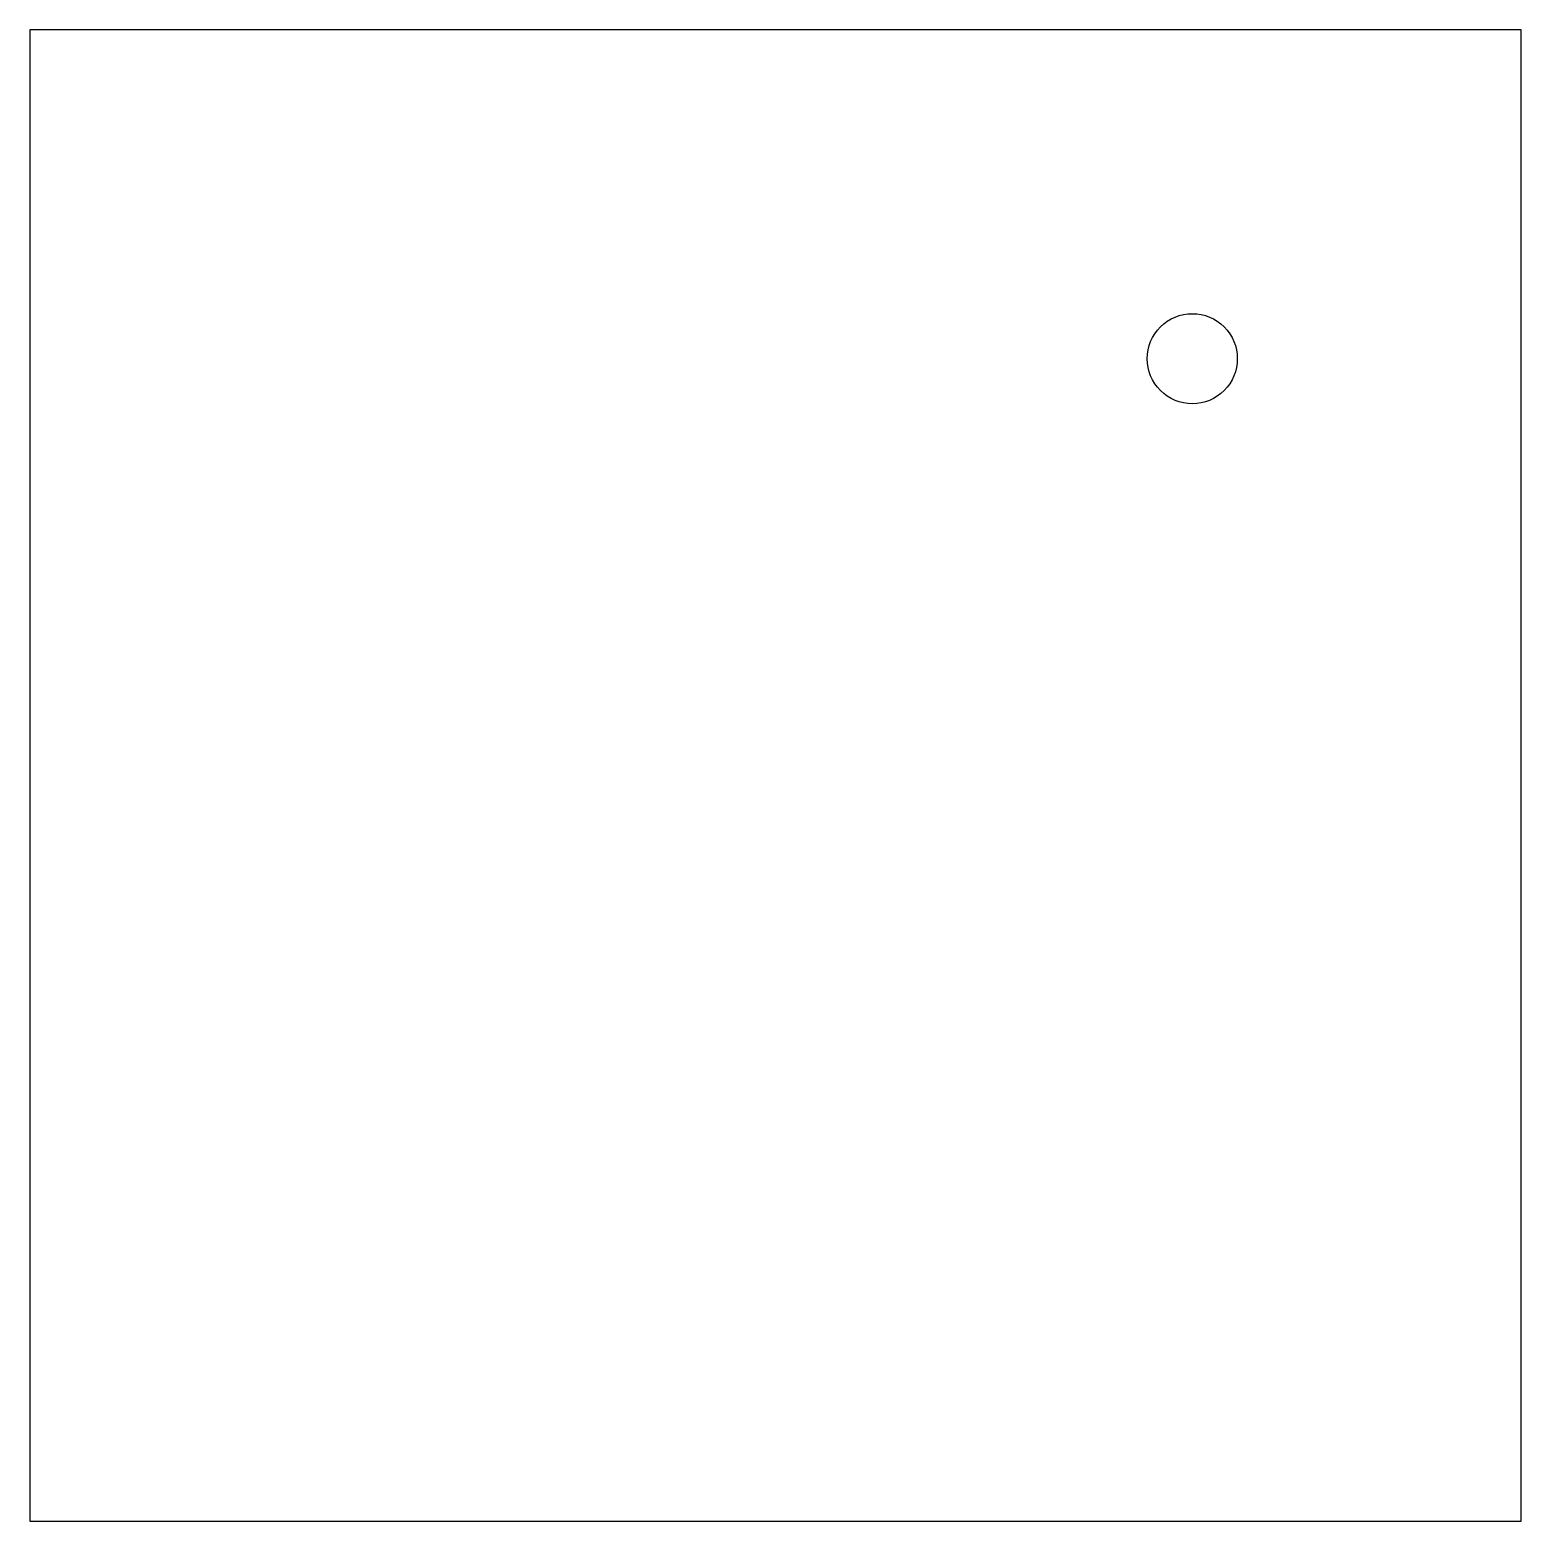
# Model space of a CAD drawing. Header units: metres. Extents: x -66 to 66, y -66 to 66.
import ezdxf

# ---------------------------------------------------------------- set-up
doc = ezdxf.new("R2010")
doc.units = ezdxf.units.M

msp = doc.modelspace()

# ---------------------------------------------------------------- linework, layer by layer
for p, q in [((66.2, 66.2), (-66.2, 66.2)), ((-66.2, 66.2), (-66.2, -66.2)), ((66.2, -66.2), (66.2, 66.2)), ((33.9079, 39.5376), (34.1716, 39.8284)), ((34.1716, 39.8284), (34.4624, 40.092)), ((34.4624, 40.092), (34.7777, 40.3259)), ((34.7777, 40.3259), (35.1144, 40.5277)), ((35.1144, 40.5277), (35.4693, 40.6955)), ((35.4693, 40.6955), (35.8389, 40.8278)), ((35.8389, 40.8278), (36.2196, 40.9231)), ((36.2196, 40.9231), (36.6079, 40.9807)), ((36.6079, 40.9807), (37, 41)), ((37, 41), (37.3921, 40.9807)), ((37.3921, 40.9807), (37.7803, 40.9231)), ((37.7803, 40.9231), (38.1611, 40.8278)), ((38.1611, 40.8278), (38.5307, 40.6955)), ((38.5307, 40.6955), (38.8856, 40.5277)), ((38.8856, 40.5277), (39.2223, 40.3259)), ((39.2223, 40.3259), (39.5376, 40.092)), ((39.5376, 40.092), (39.8284, 39.8284)), ((39.8284, 39.8284), (40.092, 39.5376)), ((33.1722, 38.1611), (33.3045, 38.5307)), ((33.3045, 38.5307), (33.4723, 38.8856)), ((33.4723, 38.8856), (33.6741, 39.2223)), ((33.6741, 39.2223), (33.9079, 39.5376)), ((40.092, 39.5376), (40.3259, 39.2223)), ((40.3259, 39.2223), (40.5277, 38.8856)), ((40.5277, 38.8856), (40.6955, 38.5307)), ((40.6955, 38.5307), (40.8278, 38.1611)), ((33, 37), (33.0193, 37.3921)), ((33.0193, 37.3921), (33.0769, 37.7803)), ((33.0769, 37.7803), (33.1722, 38.1611)), ((40.8278, 38.1611), (40.9231, 37.7803)), ((40.9231, 37.7803), (40.9807, 37.3921)), ((40.9807, 37.3921), (41, 37)), ((33.0193, 36.6079), (33, 37)), ((33.0769, 36.2196), (33.0193, 36.6079)), ((33.1722, 35.8389), (33.0769, 36.2196)), ((33.3045, 35.4693), (33.1722, 35.8389)), ((40.8278, 35.8389), (40.6955, 35.4693)), ((40.9231, 36.2196), (40.8278, 35.8389)), ((40.9807, 36.6079), (40.9231, 36.2196)), ((41, 37), (40.9807, 36.6079)), ((33.4723, 35.1144), (33.3045, 35.4693)), ((33.6741, 34.7777), (33.4723, 35.1144)), ((33.9079, 34.4624), (33.6741, 34.7777)), ((34.1716, 34.1716), (33.9079, 34.4624)), ((40.092, 34.4624), (39.8284, 34.1716)), ((40.3259, 34.7777), (40.092, 34.4624)), ((40.5277, 35.1144), (40.3259, 34.7777)), ((40.6955, 35.4693), (40.5277, 35.1144)), ((34.4624, 33.9079), (34.1716, 34.1716)), ((34.7777, 33.6741), (34.4624, 33.9079)), ((35.1144, 33.4723), (34.7777, 33.6741)), ((35.4693, 33.3045), (35.1144, 33.4723)), ((35.8389, 33.1722), (35.4693, 33.3045)), ((36.2196, 33.0769), (35.8389, 33.1722)), ((38.1611, 33.1722), (37.7803, 33.0769)), ((38.5307, 33.3045), (38.1611, 33.1722)), ((38.8856, 33.4723), (38.5307, 33.3045)), ((39.2223, 33.6741), (38.8856, 33.4723)), ((39.5376, 33.9079), (39.2223, 33.6741)), ((39.8284, 34.1716), (39.5376, 33.9079)), ((36.6079, 33.0193), (36.2196, 33.0769)), ((37, 33), (36.6079, 33.0193)), ((37.3921, 33.0193), (37, 33)), ((37.7803, 33.0769), (37.3921, 33.0193)), ((-66.2, -66.2), (66.2, -66.2))]:
    msp.add_line(p, q)

doc.saveas('drawing.dxf')
